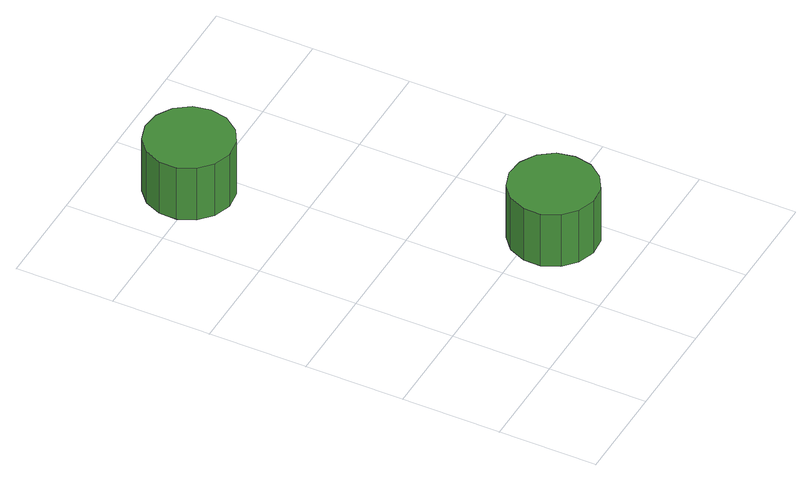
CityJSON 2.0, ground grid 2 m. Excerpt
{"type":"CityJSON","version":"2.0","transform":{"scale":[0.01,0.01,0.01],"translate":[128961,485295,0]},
"CityObjects":{
"tree1":{"type":"SolitaryVegetationObject","attributes":{"function":"something"},"geometry":[{"type":"MultiSurface","lod":"1","boundaries":[[[0,1,2,3,4,5,6,7,8,9,10,11,12,13,14]],[[15,16,17,18,19,20,21,22,23,24,25,26,27,28,29]],[[0,29,28,1]],[[1,28,27,2]],[[2,27,26,3]],[[3,26,25,4]],[[4,25,24,5]],[[5,24,23,6]],[[6,23,22,7]],[[7,22,21,8]],[[8,21,20,9]],[[9,20,19,10]],[[10,19,18,11]],[[11,18,17,12]],[[12,17,16,13]],[[13,16,15,14]],[[14,15,29,0]]]}]},
"tree2":{"type":"SolitaryVegetationObject","attributes":{"function":"something"},"geometry":[{"type":"MultiSurface","lod":"1","boundaries":[[[30,31,32,33,34,35,36,37,38,39,40,41,42,43,44]],[[45,46,47,48,49,50,51,52,53,54,55,56,57,58,59]],[[30,59,58,31]],[[31,58,57,32]],[[32,57,56,33]],[[33,56,55,34]],[[34,55,54,35]],[[35,54,53,36]],[[36,53,52,37]],[[37,52,51,38]],[[38,51,50,39]],[[39,50,49,40]],[[40,49,48,41]],[[41,48,47,42]],[[42,47,46,43]],[[43,46,45,44]],[[44,45,59,30]]]}]}
},
"vertices":[
[217,813,198],[210,848,198],[188,878,198],[157,896,198],[120,900,198],[85,889,198],[58,864,198],[43,831,198],[43,794,198],[58,761,198],[85,736,198],[120,725,198],[157,729,198],[188,747,198],[210,777,198],[210,777,73],[188,747,73],[157,729,73],[120,725,73],[85,736,73],[58,761,73],[43,794,73],[43,831,73],[58,864,73],[85,889,73],[120,900,73],[157,896,73],[188,878,73],[210,848,73],[217,813,73],
[425,166,182],[418,202,182],[396,232,182],[364,250,182],[328,254,182],[293,242,182],[266,218,182],[251,184,182],[251,148,182],[266,114,182],[293,90,182],[328,79,182],[364,82,182],[396,101,182],[418,130,182],[418,130,57],[396,101,57],[364,82,57],[328,79,57],[293,90,57],[266,114,57],[251,148,57],[251,184,57],[266,218,57],[293,242,57],[328,254,57],[364,250,57],[396,232,57],[418,202,57],[425,166,57]
]}
